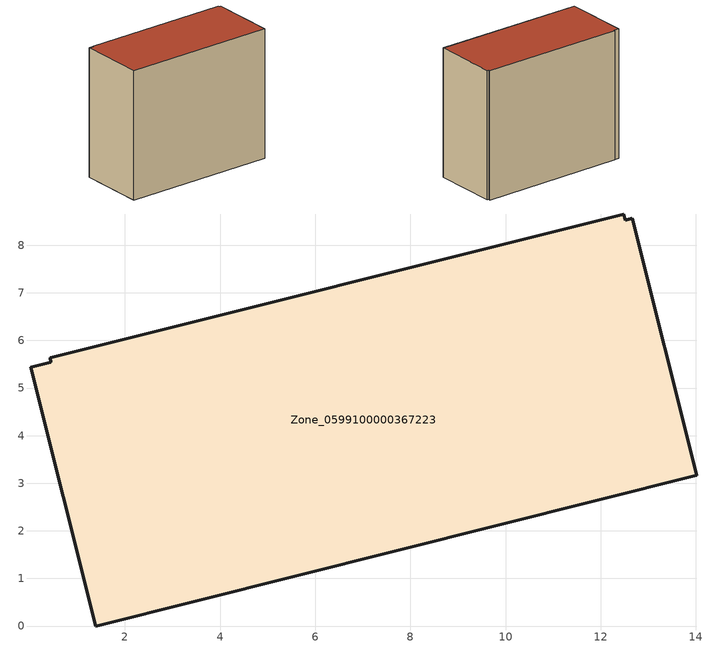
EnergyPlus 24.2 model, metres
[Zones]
Zone_0599100000367223
 floor ground (C_G): 12.66,8.56 14.02,3.17 1.39,0 0.02,5.44 0.45,5.54 0.43,5.64 12.49,8.66 12.52,8.53 z0
 wall outside (C_F): 12.49,8.66 0.43,5.64 0.45,5.54 0.02,5.44 1.39,0 14.02,3.17 12.66,8.56 12.52,8.53 12.49,8.66 z0:11.05
 roof outside (C_R): 14.02,3.17 12.66,8.56 12.52,8.53 12.49,8.66 0.43,5.64 0.45,5.54 0.02,5.44 1.39,0 z11.05
[BUILDING]
Pand.0599100000367223: North Axis=0; Terrain=City; Loads Convergence Tolerance Value=0.04; Temperature Convergence Tolerance Value=0.4; Solar Distribution=FullExterior; Maximum Number of Warmup Days=25; Minimum Number of Warmup Days=1
[Site:Location]
Rotterdam.The.Hague.AP_ZH_NLD Design_Conditions: Latitude=51.96; Longitude=4.45; Time Zone=1; Elevation=-4.5
[SITE:GROUNDTEMPERATURE:BUILDINGSURFACE]
18, 18, 18, 18, 18, 18, 18, 18, 18, 18, 18, 18
[MATERIAL] Thermal Absorptance=0.9; Solar Absorptance=0.7; Visible Absorptance=0.7
Name | Roughness | Thickness | Conductivity | Density | Specific Heat
G.TC.1992-2005 | MediumSmooth | 0.15 | 0.06 | 540 | 1210
F.TC.1992-2005 | Rough | 0.3 | 0.12 | 1920 | 840
R.TC.1992-2005 | MediumRough | 0.2 | 0.08 | 1500 | 1000
[CONSTRUCTION]
C_G: G.TC.1992-2005
C_F: F.TC.1992-2005
C_R: R.TC.1992-2005
[ZONE]
Zone_0599100000367223: Type=1; Multiplier=1; Ceiling Height=Autocalculate; Volume=Autocalculate; Floor Area=autocalculate; Part of Total Floor Area=Yes
[ZONEINFILTRATION:DESIGNFLOWRATE]
Infil_Zone_0599100000367223: Zone or ZoneList or Space or SpaceList=Zone_0599100000367223; Schedule=AlwaysOn; Design Flow Rate Calculation Method=Flow/Area; Flow Rate per Floor Area=0.0015; Constant Term Coefficient=1; Temperature Term Coefficient=0; Velocity Term Coefficient=0; Velocity Squared Term Coefficient=0
[HVACTEMPLATE:ZONE:IDEALLOADSAIRSYSTEM]
Zone_0599100000367223: Maximum Heating Supply Air Temperature=50; Minimum Cooling Supply Air Temperature=13; Maximum Heating Supply Air Humidity Ratio=0.0156; Minimum Cooling Supply Air Humidity Ratio=0.0077; Heating Limit=NoLimit; Cooling Limit=NoLimit; Dehumidification Control Type=ConstantSensibleHeatRatio; Cooling Sensible Heat Ratio=0.7; Dehumidification Setpoint=60; Humidification Control Type=None; Humidification Setpoint=30; Outdoor Air Method=None; Outdoor Air Flow Rate per Person=0.00944; Outdoor Air Flow Rate per Zone Floor Area=0; Outdoor Air Flow Rate per Zone=0; Demand Controlled Ventilation Type=None; Outdoor Air Economizer Type=NoEconomizer; Heat Recovery Type=None; Sensible Heat Recovery Effectiveness=0.7; Latent Heat Recovery Effectiveness=0.65
[ZONECONTROL:THERMOSTAT]
ThermostatControl_Zone_0599100000367223: Zone or ZoneList=Zone_0599100000367223; Control Type Schedule=DualSetpointControlType; Control 1=Thermostat_Zone_0599100000367223; Temperature Difference Between Cutout And Setpoint=0
[THERMOSTATSETPOINT:DUALSETPOINT]
Thermostat_Zone_0599100000367223: Heating Setpoint Temperature Schedule=HeatingSetpoint_Zone_0599100000367223; Cooling Setpoint Temperature Schedule=CoolingSetpoint_Zone_0599100000367223
[SCHEDULE:COMPACT]
HeatingSetpoint_Zone_0599100000367223: Through: 12/31, For: AllDays, Until: 24:00, 21
CoolingSetpoint_Zone_0599100000367223: Through: 12/31, For: AllDays, Until: 24:00, 24
DualSetpointControlType: Through: 12/31, For: AllDays, Until: 24:00, 4
AlwaysOn: Through: 12/31, For: AllDays, Until: 24:00, 1
